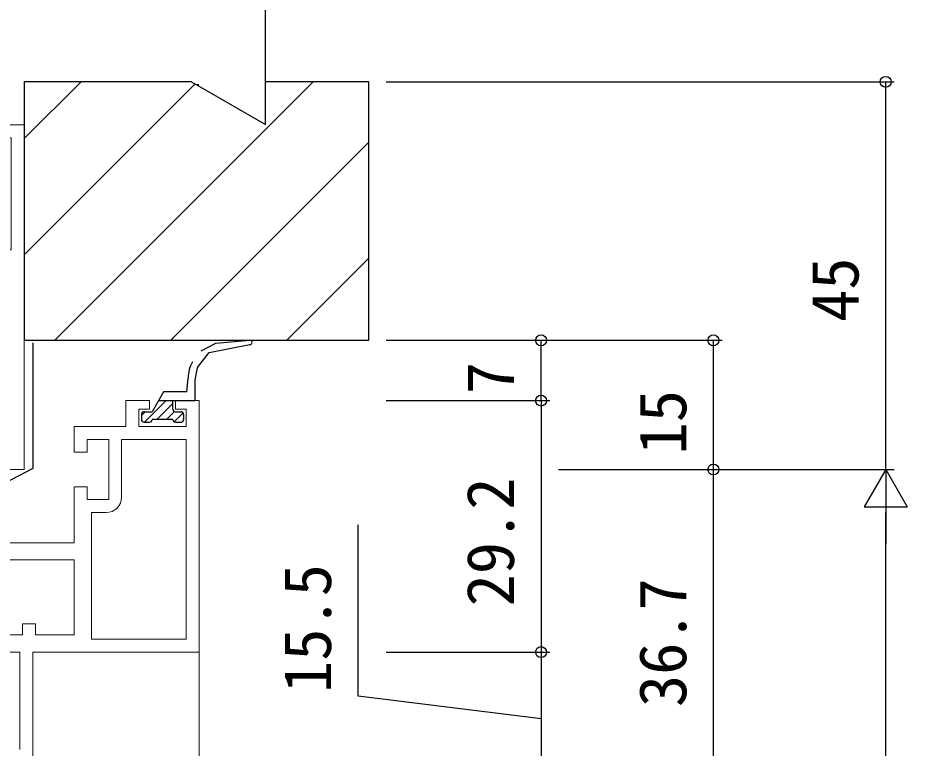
# Model space of a CAD drawing. Units: millimetres, scale not verified. Extents: x -437 to 438, y -331 to 329.
# Drawn here: x -230.2 to -127, y 123.1 to 207.8 of the extents above; entities that cross this region are included whole.
import ezdxf
from ezdxf.enums import TextEntityAlignment as Align

# ---------------------------------------------------------------- set-up
doc = ezdxf.new("R2010")
doc.units = ezdxf.units.MM
doc.header["$LTSCALE"] = 2
doc.layers.add('0-2_YKK_11', color=7, linetype='Continuous', lineweight=18)
doc.layers.add('0-4_YKK_12', color=2, linetype='Continuous', lineweight=18)
for name, color, linetype in [('0-5_YKK_13', 4, 'Continuous'), ('0-7_YKK_D', 6, 'Continuous'), ('0-9_YSS_K', 3, 'Continuous'), ('0-A_YSS_KE', 3, 'Continuous')]:
    doc.layers.add(name, color=color, linetype=linetype)
doc.styles.add('ＭＳ ゴシック', font='')
doc.styles.get('ＭＳ ゴシック').set_extended_font_data('MS Gothic')

msp = doc.modelspace()

# ---------------------------------------------------------------- linework, layer by layer
at = {"layer": '0-2_YKK_11', "color": 4}
msp.add_lwpolyline([(-246, 180.9), (-231, 180.9), (-231, 193.9), (-237.5, 193.9), (-237.5, 195.4), (-229.5, 195.4), (-229.5, 155.4), (-237.5, 155.4), (-237.5, 157.3)], dxfattribs=at)
at = {"layer": '0-2_YKK_11', "color": 211}
for points in [[(-242.2, 146.9), (-223.7, 146.9), (-223.7, 153.4), (-222.2, 153.4), (-222.2, 151.9), (-219.7, 151.9), (-219.7, 158.9), (-222.2, 158.9), (-222.2, 157.4), (-223.7, 157.4), (-223.7, 160.4), (-217.7, 160.4), (-217.7, 163.4)], [(-209.2, 163.4), (-209.2, 134.2), (-228.5, 134.2), (-228.5, 121.2)], [(-217.7, 163.4), (-214.95, 163.4), (-214.95, 162.4), (-216.2, 162.4), (-216.2, 160.4), (-210.7, 160.4), (-210.7, 162.4), (-211.95, 162.4), (-211.95, 163.4), (-209.2, 163.4)], [(-210.7, 158.9), (-210.7, 135.7), (-221.7, 135.7), (-221.7, 150.4), (-220, 150.4)], [(-218.2, 152.2), (-218.2, 158.9), (-210.7, 158.9)], [(-236.087, 136.2), (-229.7, 136.2), (-229.7, 137.5), (-228.2, 137.5), (-228.2, 136.2), (-223.7, 136.2), (-223.7, 144.9), (-238.099, 144.9)], [(-230, 122.9), (-230, 134.2), (-242.2, 134.2)]]:
    msp.add_lwpolyline(points, dxfattribs=at)
msp.add_arc((-220, 152.2), 1.8, 270.00001, 359.99999, dxfattribs=at)
at = {"layer": '0-4_YKK_12'}
msp.add_line((-209.2, 134.5), (-209.2, -29.8), dxfattribs=at)
at = {"layer": '0-5_YKK_13'}
for p, q in [((-210.626, 164.4), (-210.453, 166.014)), ((-209.698, 165.539), (-209.698, 163.4)), ((-213.32, 164.4), (-214.648, 162.1)), ((-210.626, 164.4), (-213.32, 164.4)), ((-213.028, 163.4), (-215.528, 160.9)), ((-213.897, 163.4), (-209.698, 163.4)), ((-212.248, 162.4), (-212.248, 163.4)), ((-212.248, 163.058), (-214.106, 161.2)), ((-212.061, 162.122), (-212.983, 161.2)), ((-215.451, 162.1), (-215.898, 161.653)), ((-215.898, 161.8), (-215.898, 161.2)), ((-215.598, 162.1), (-214.648, 162.1)), ((-212.248, 161.2), (-214.648, 161.2)), ((-211.068, 161.993), (-212.112, 160.949)), ((-211.948, 162.1), (-211.298, 162.1)), ((-210.998, 161.8), (-210.998, 161.2)), ((-215.598, 160.9), (-214.948, 160.9)), ((-211.948, 160.9), (-211.298, 160.9))]:
    msp.add_line(p, q, dxfattribs=at)
for points in [[(-208.957, 169.168), (-207.252, 170.077), (-203.311, 170.4)], [(-228.5, 170.1), (-228.5, 155.503), (-241.198, 148.906), (-241.198, 146.9)], [(-209.398, 167.229), (-208.025, 169.001), (-203.308, 169.9)]]:
    msp.add_lwpolyline(points, dxfattribs=at)
for centre, radius, start, end in [((-203.308, 170.15), 0.25, 270, 90), ((-207.281, 166.211), 3.178, 148.09093, 183.55428), ((-201.742, 164.998), 7.974, 163.75578, 176.11442), ((-211.948, 162.4), 0.3, 180, 270), ((-215.598, 161.8), 0.3, 90, 179.99973), ((-215.598, 161.2), 0.3, 179.99973, 270), ((-214.948, 161.2), 0.3, 270, 359.99973), ((-211.948, 161.2), 0.3, 179.99973, 270), ((-211.298, 161.8), 0.3, 0.00005, 90), ((-211.298, 161.2), 0.3, 270, 0.00005)]:
    msp.add_arc(centre, radius, start, end, dxfattribs=at)
at = {"layer": '0-7_YKK_D'}
for p, q in [((-187.502, 200.4), (-128.5, 200.4)), ((-129.5, 155.4), (-129.5, 200.4)), ((-187.502, 170.4), (-168.5, 170.4)), ((-187.502, 170.4), (-148.5, 170.4)), ((-169.5, 163.4), (-169.5, 170.4)), ((-149.5, 155.4), (-149.5, 170.4)), ((-187.502, 163.4), (-168.5, 163.4)), ((-187.502, 163.4), (-168.5, 163.4)), ((-169.5, 163.4), (-169.5, 134.2)), ((-167.5, 155.4), (-148.5, 155.4)), ((-167.5, 155.4), (-128.5, 155.4)), ((-167.5, 155.4), (-148.5, 155.4)), ((-167.5, 155.4), (-128.5, 155.4)), ((-149.5, 118.7), (-149.5, 155.4)), ((-129.5, 155.4), (-132, 151.07)), ((-129.5, 155.4), (-127, 151.07)), ((-129.5, 155.4), (-129.5, 146.74)), ((-132, 151.07), (-127, 151.07)), ((-129.5, -179.903), (-129.5, 150.4)), ((-187.502, 134.2), (-168.5, 134.2)), ((-187.502, 134.2), (-168.5, 134.2)), ((-169.5, 134.2), (-169.5, 118.7))]:
    msp.add_line(p, q, dxfattribs=at)
msp.add_lwpolyline([(-169.5, 126.45), (-190.733, 129.11), (-190.733, 148.985)], dxfattribs=at)
for centre in [(-129.5, 200.4), (-169.5, 170.4), (-149.5, 170.4), (-169.5, 163.4), (-169.5, 163.4), (-149.5, 155.4), (-149.5, 155.4), (-169.5, 134.2), (-169.5, 134.2)]:
    msp.add_circle(centre, 0.637, dxfattribs=at)
at = {"layer": '0-9_YSS_K'}
for p, q in [((-229.5, 193.807), (-222.907, 200.4)), ((-225.966, 170.4), (-195.966, 200.4)), ((-229.5, 180.337), (-209.678, 200.159)), ((-209.502, 200.1), (-209.252, 200.1)), ((-212.496, 170.4), (-189.5, 193.396)), ((-199.025, 170.4), (-189.5, 179.925))]:
    msp.add_line(p, q, dxfattribs=at)
at = {"layer": '0-A_YSS_KE'}
for p, q in [((-201.5, 195.437), (-201.5, 243.7)), ((-210.095, 200.4), (-229.5, 200.4)), ((-229.5, 200.4), (-229.5, 170.4)), ((-210.095, 200.4), (-201.5, 195.437)), ((-189.5, 200.4), (-201.5, 200.4)), ((-189.5, 170.4), (-189.5, 200.4)), ((-229.5, 170.4), (-189.5, 170.4))]:
    msp.add_line(p, q, dxfattribs=at)

# ---------------------------------------------------------------- texts
at = {"layer": '0-7_YKK_D', "style": 'ＭＳ ゴシック'}
for s, p in [('45', (-131, 172.531)), ('7', (-171, 164.151)), ('15', (-151, 157.147)), ('29.2', (-171, 139.51)), ('15.5', (-192.233, 129.459)), ('36.7', (-151, 127.824))]:
    msp.add_text(s, height=5.499, rotation=90, dxfattribs=at).set_placement(p, align=Align.BOTTOM_LEFT)

doc.saveas('drawing.dxf')
